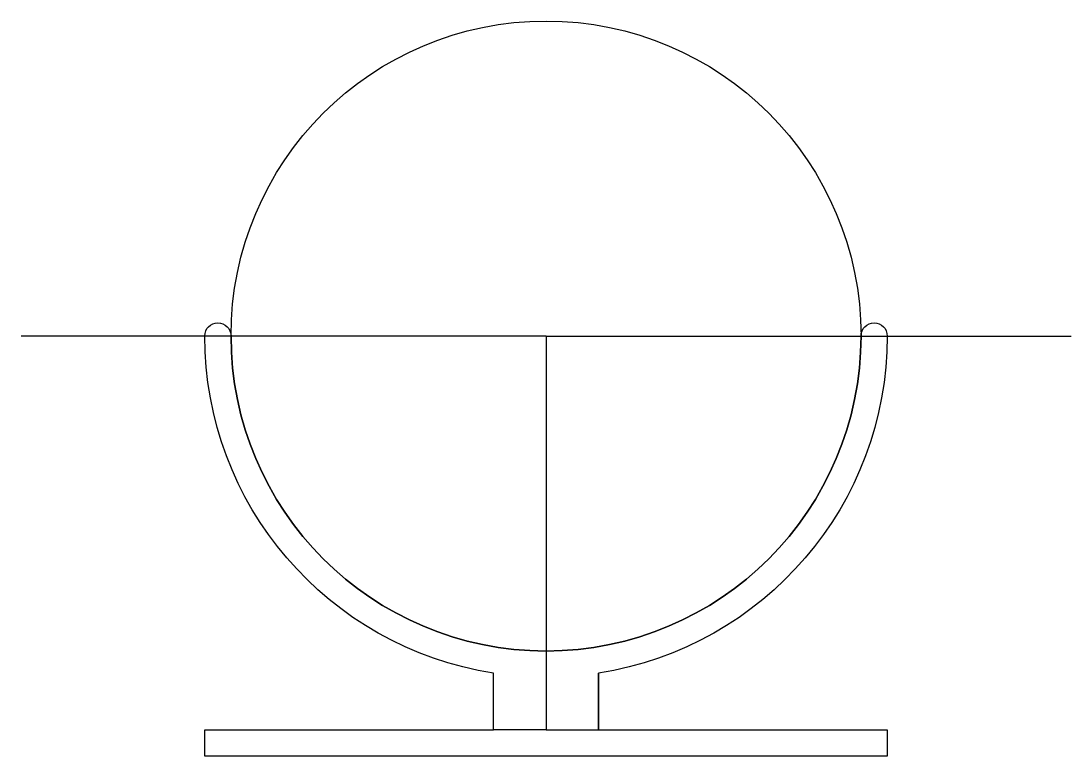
# Model space of a CAD drawing. Header units: inches. Extents: x -5 to 5, y -4 to 3.
import ezdxf

# ---------------------------------------------------------------- set-up
doc = ezdxf.new("R2010")
doc.units = ezdxf.units.IN
doc.header["$MEASUREMENT"] = 0
doc.layers.add('BRACKET!', color=7, linetype='Continuous', true_color=0xeb0c92)

msp = doc.modelspace()

# ---------------------------------------------------------------- linework, layer by layer
for p, q in [((0, 0), (-5, 0)), ((-3, 0), (-3.125, 0)), ((0, 0), (5, 0)), ((0, 0), (0, -3.25)), ((3, 0), (3.25, 0)), ((3, 0), (3.125, 0)), ((-0.5, -3.75), (-0.5, -3.211)), ((0, -3.25), (0, -3.75)), ((0.5, -3.75), (0.5, -3.211)), ((0, -3.75), (-0.5, -3.75)), ((0, -3.75), (0.5, -3.75))]:
    msp.add_line(p, q)
msp.add_circle((0, 0), 3)
at = {"layer": 'BRACKET!'}
msp.add_lwpolyline([(-0.5, -3.75), (-0.5, -3.211, -0.36966), (-3.25, 0, -1), (-3, 0, 1), (3, 0, -1), (3.25, 0, -0.36966), (0.5, -3.211), (0.5, -3.75), (3.25, -3.75), (3.25, -4), (-3.25, -4), (-3.25, -3.75)], format="xyb", close=True, dxfattribs=at)

doc.saveas('drawing.dxf')
